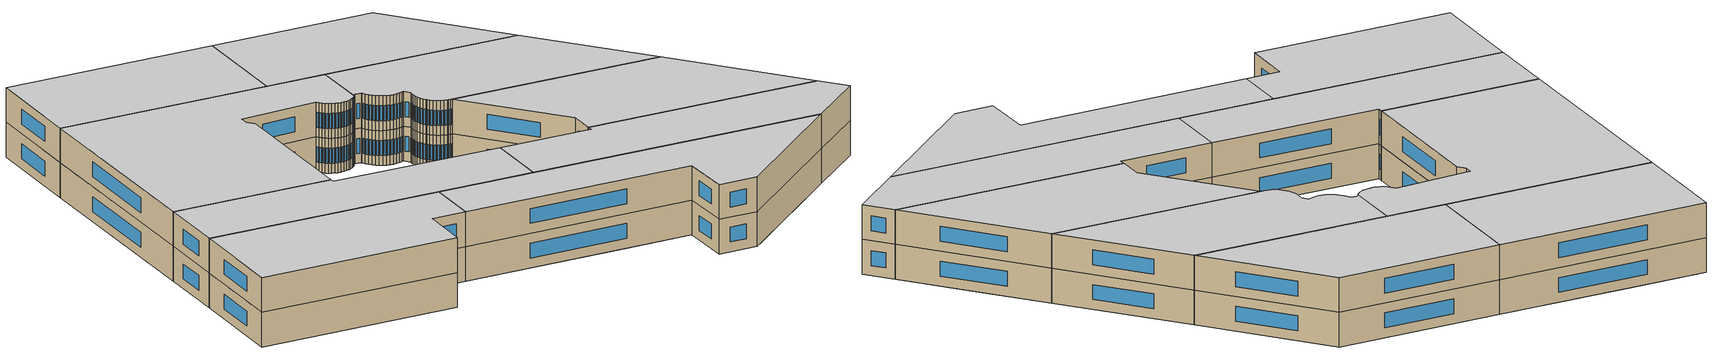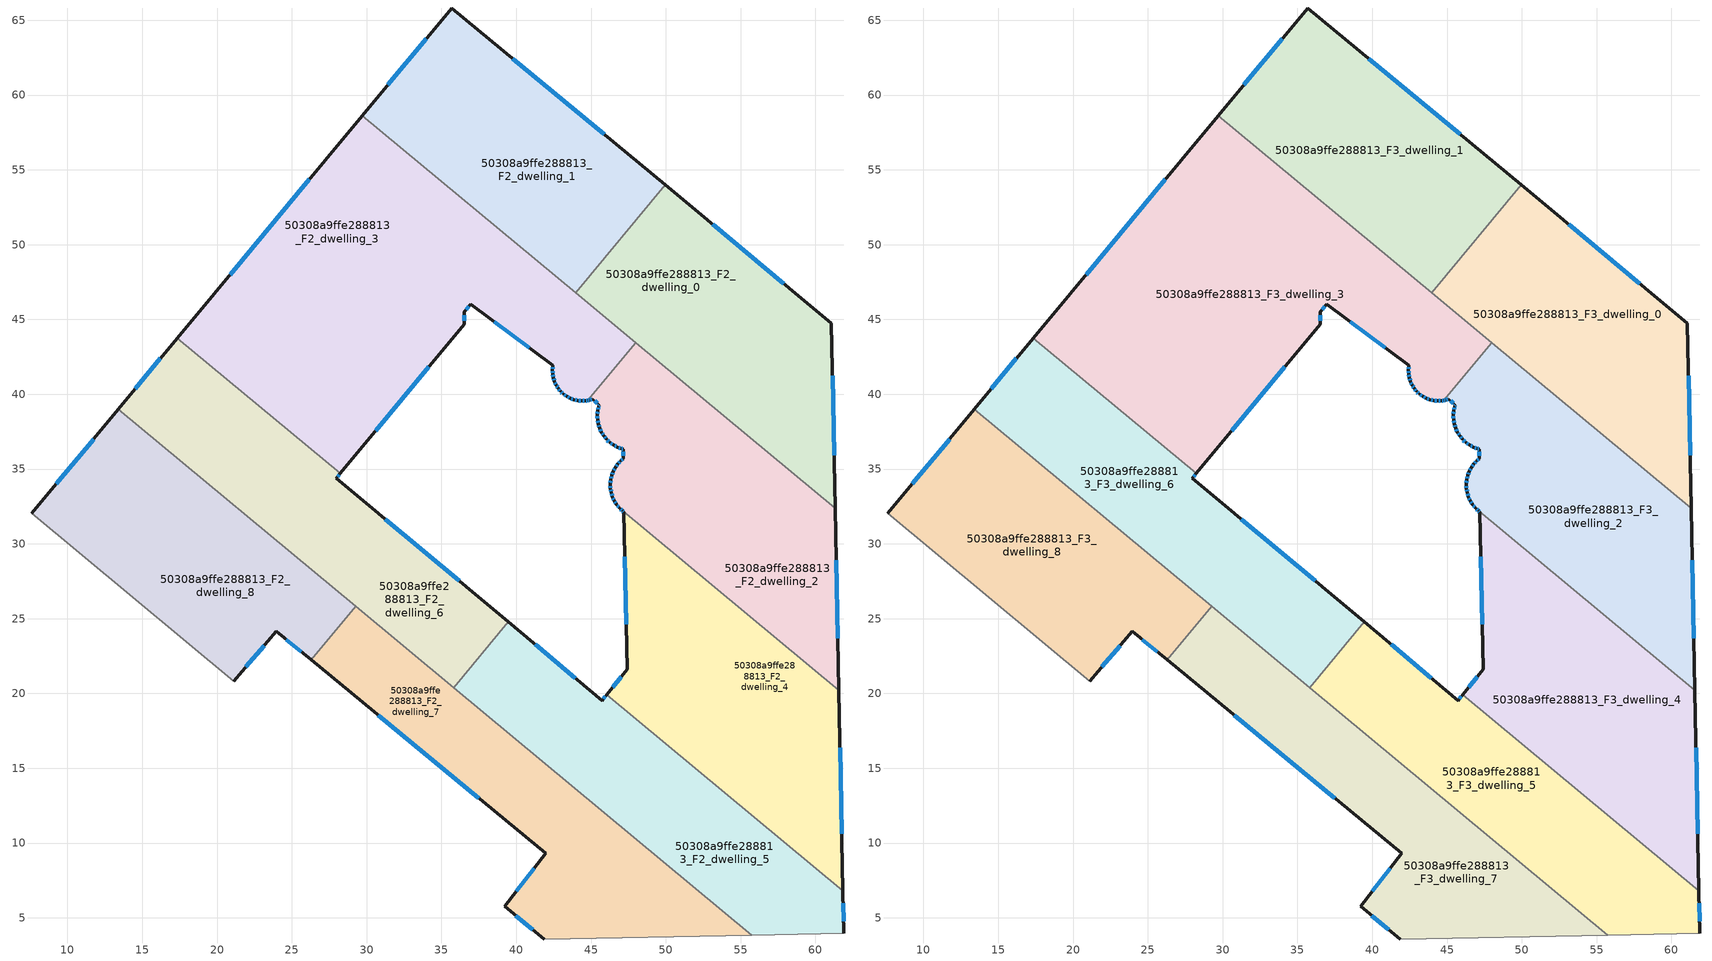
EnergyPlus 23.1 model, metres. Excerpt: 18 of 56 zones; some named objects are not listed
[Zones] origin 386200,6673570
50308a9ffe288813_F2_dwelling_0
 floor adiabatic (EU_floor_Construction): 56.72,48.37 50.73,41.16 43.96,46.78 49.94,53.99 z6
 floor to 50308a9ffe288813_F1_dwelling_1 (EU_floor_Construction): 61.07,44.76 61.16,40.17 57.39,35.63 50.73,41.16 56.72,48.37 z6
 floor to 50308a9ffe288813_F1_dwelling_0 (EU_floor_Construction): 61.16,40.17 61.32,32.37 57.39,35.63 z6
 wall outside (EU_wall_Construction): 61.32,32.37 61.07,44.76 49.94,53.99 z6:9
 wall to 50308a9ffe288813_F2_dwelling_1 (EU_wall_Construction): 49.94,53.99 43.96,46.78 z6:9
 wall to 50308a9ffe288813_F2_dwelling_2 (EU_wall_Construction): 47.99,43.44 61.32,32.37 z6:9
 wall to 50308a9ffe288813_F2_dwelling_3 (EU_wall_Construction): 43.96,46.78 47.99,43.44 z6:9
 window (EU_Window_Construction): 61.25,35.91 61.14,41.22 / 57.89,47.4 53.12,51.35 z6.86:8.14
50308a9ffe288813_F2_dwelling_1
 floor to 50308a9ffe288813_F1_dwelling_3 (EU_floor_Construction): 47.38,56.11 41.4,48.91 35.39,53.9 41.37,61.1 z6
 floor to 50308a9ffe288813_F1_dwelling_4 (EU_floor_Construction): 41.37,61.1 35.39,53.9 29.71,58.62 35.68,65.82 z6
 floor adiabatic (EU_floor_Construction): 49.94,53.99 43.96,46.78 41.4,48.91 47.38,56.11 z6
 wall outside (EU_wall_Construction): 49.94,53.99 35.68,65.82 29.71,58.62 z6:9
 wall to 50308a9ffe288813_F2_dwelling_3 (EU_wall_Construction): 29.71,58.62 43.96,46.78 z6:9
 window (EU_Window_Construction): 33.98,63.76 31.41,60.68 / 45.87,57.37 39.76,62.44 z6.86:8.14
50308a9ffe288813_F2_dwelling_2
 floor to 50308a9ffe288813_F1_dwelling_0 (EU_floor_Construction): 61.32,32.37 61.57,20.21 51.51,28.56 57.39,35.63 z6
 floor to 50308a9ffe288813_F1_dwelling_1 (EU_floor_Construction): 57.39,35.63 51.51,28.56 46.95,32.35 46.89,32.4 46.71,32.62 46.55,32.87 46.43,33.14 46.35,33.42 46.3,33.7 46.29,33.91 46.29,34 46.32,34.29 46.38,34.57 46.48,34.84 46.62,35.1 46.79,35.34 46.99,35.55 47.15,35.69 47.14,36.33 47.03,36.36 46.82,36.45 50.73,41.16 z6
 floor to 50308a9ffe288813_F1_dwelling_2 (EU_floor_Construction): 50.73,41.16 46.82,36.45 46.76,36.47 46.49,36.61 46.25,36.78 46.04,36.98 45.85,37.21 45.69,37.46 45.57,37.73 45.48,38.02 45.43,38.31 45.42,38.61 45.45,38.9 45.52,39.19 45.54,39.28 45.13,39.67 44.9,39.61 44.78,39.59 47.98,43.44 z6
 wall outside (EU_wall_Construction): 45.69,37.45 45.85,37.21 46.04,36.98 46.25,36.78 46.49,36.61 46.76,36.47 47.03,36.36 47.14,36.33 47.15,35.69 46.99,35.55 46.79,35.34 46.62,35.1 46.48,34.84 46.38,34.57 46.32,34.29 46.29,34 46.29,33.91 46.3,33.7 46.35,33.42 46.43,33.14 46.55,32.87 46.71,32.62 46.89,32.4 46.94,32.35 / 44.78,39.59 44.9,39.61 45.13,39.67 45.54,39.28 45.52,39.19 45.45,38.9 45.42,38.61 45.43,38.31 45.48,38.02 45.57,37.73 45.69,37.46 / 61.57,20.21 61.32,32.37 z6:9
 wall to 50308a9ffe288813_F2_dwelling_3 (EU_wall_Construction): 47.98,43.44 44.78,39.59 z6:9
 wall to 50308a9ffe288813_F2_dwelling_4 (EU_wall_Construction): 46.94,32.35 61.57,20.21 z6:9
 window (EU_Window_Construction): 46.76,32.56 46.84,32.46 / 46.6,32.8 46.66,32.7 / 46.47,33.06 46.52,32.95 / 46.37,33.34 46.41,33.22 / 46.31,33.62 46.33,33.5 / 46.29,33.85 46.29,33.76 / 46.31,34.2 46.3,34.08 / 46.36,34.49 46.33,34.37 / 46.45,34.77 46.41,34.65 / 46.58,35.03 46.52,34.92 / 46.74,35.27 46.67,35.17 / 46.93,35.49 46.85,35.4 / 47.1,35.65 47.03,35.59 / 47.14,36.15 47.15,35.87 / 47.07,36.35 47.11,36.34 / 46.84,36.44 46.96,36.39 / 46.57,36.57 46.68,36.51 / 46.32,36.73 46.43,36.66 / 46.1,36.92 46.19,36.84 / 45.9,37.14 45.98,37.05 / 45.74,37.38 45.8,37.28 / 45.6,37.65 45.65,37.54 / 45.5,37.93 45.54,37.81 / 45.45,38.23 45.47,38.1 / 45.42,38.52 45.43,38.39 / 45.44,38.82 45.43,38.69 / 45.5,39.11 45.47,38.98 / 45.53,39.25 45.52,39.21 / 45.25,39.56 45.42,39.39 / 44.96,39.62 45.06,39.65 / 44.82,39.59 44.86,39.6 / 61.5,23.68 61.39,28.89 z6.86:8.14
50308a9ffe288813_F2_dwelling_3
 floor to 50308a9ffe288813_F1_dwelling_4 (EU_floor_Construction): 35.39,53.9 26.37,43.04 20.68,47.76 29.71,58.62 z6
 floor to 50308a9ffe288813_F1_dwelling_3 (EU_floor_Construction): 41.4,48.91 38.22,45.07 36.96,46.01 36.52,45.5 36.52,44.68 31.57,38.72 26.37,43.04 35.39,53.9 z6
 floor to 50308a9ffe288813_F1_dwelling_8 (EU_floor_Construction): 31.57,38.72 28.24,34.7 23.87,38.33 27.2,42.35 z6
 floor to 50308a9ffe288813_F1_dwelling_9 (EU_floor_Construction): 27.2,42.35 23.87,38.33 17.34,43.75 20.68,47.76 z6
 floor to 50308a9ffe288813_F1_dwelling_2 (EU_floor_Construction): 47.98,43.44 44.78,39.59 44.64,39.56 44.37,39.55 44.11,39.58 43.85,39.64 43.61,39.73 43.37,39.85 43.16,40 43.14,40.03 42.97,40.18 42.8,40.39 42.66,40.61 42.55,40.85 42.47,41.1 42.43,41.36 42.42,41.62 42.45,41.89 42.45,41.93 38.22,45.07 41.4,48.91 z6
 wall outside (EU_wall_Construction): 28.24,34.7 36.52,44.68 36.52,45.5 36.96,46.01 42.45,41.93 42.45,41.89 42.42,41.62 42.43,41.36 42.47,41.1 42.55,40.85 42.66,40.61 42.8,40.39 42.97,40.18 43.14,40.03 43.16,40 43.37,39.85 43.61,39.73 43.85,39.64 44.11,39.58 44.37,39.55 44.64,39.56 44.78,39.59 / 29.71,58.62 17.34,43.75 z6:9
 wall to 50308a9ffe288813_F2_dwelling_6 (EU_wall_Construction): 17.34,43.75 28.24,34.7 z6:9
 window (EU_Window_Construction): 43.68,39.7 43.78,39.66 / 43.44,39.82 43.54,39.76 / 43.22,39.96 43.31,39.9 / 43.02,40.14 43.09,40.07 / 42.85,40.33 42.92,40.24 / 42.7,40.55 42.76,40.45 / 42.58,40.78 42.63,40.68 / 42.5,41.03 42.53,40.92 / 42.44,41.29 42.46,41.18 / 42.42,41.55 42.43,41.44 / 42.44,41.81 42.43,41.7 / 38.53,44.85 40.88,43.1 / 36.64,45.65 36.83,45.87 / 36.52,44.92 36.52,45.27 / 30.61,37.55 34.15,41.83 / 26.17,54.37 20.88,48 / 44.68,39.57 44.74,39.58 / 44.45,39.55 44.56,39.56 / 44.18,39.57 44.3,39.56 / 43.93,39.62 44.04,39.59 z6.86:8.14
50308a9ffe288813_F2_dwelling_4
 floor to 50308a9ffe288813_F1_dwelling_1 (EU_floor_Construction): 51.51,28.56 48.37,24.77 47.33,25.64 47.18,32.14 47.11,32.2 46.95,32.35 z6
 floor to 50308a9ffe288813_F1_dwelling_0 (EU_floor_Construction): 61.57,20.21 61.7,13.7 48.37,24.77 51.51,28.56 z6
 floor to 50308a9ffe288813_F1_dwelling_5 (EU_floor_Construction): 61.7,13.7 61.84,6.8 52.14,14.86 55.47,18.87 z6
 floor to 50308a9ffe288813_F1_dwelling_6 (EU_floor_Construction): 55.47,18.87 52.14,14.86 46.05,19.91 47.41,21.62 47.33,25.64 z6
 wall outside (EU_wall_Construction): 46.94,32.35 47.11,32.2 47.18,32.14 47.41,21.62 46.05,19.91 / 61.84,6.8 61.57,20.21 z6:9
 wall to 50308a9ffe288813_F2_dwelling_5 (EU_wall_Construction): 46.05,19.91 61.84,6.8 z6:9
 window (EU_Window_Construction): 46.99,32.31 47.06,32.24 / 61.76,10.63 61.64,16.38 / 47.02,21.13 46.44,20.4 / 47.25,29.13 47.35,24.62 / 47.13,32.18 47.16,32.16 z6.86:8.14
50308a9ffe288813_F2_dwelling_5
 floor to 50308a9ffe288813_F1_dwelling_5 (EU_floor_Construction): 61.84,6.8 61.9,3.96 55.73,3.84 48.19,10.1 52.14,14.86 z6
 floor to 50308a9ffe288813_F1_dwelling_6 (EU_floor_Construction): 52.14,14.86 48.19,10.1 40.29,16.67 43.92,21.04 45.74,19.52 46.05,19.91 z6
 floor to 50308a9ffe288813_F1_dwelling_7 (EU_floor_Construction): 43.92,21.04 40.29,16.67 35.81,20.38 39.46,24.77 z6
 wall outside (EU_wall_Construction): 46.05,19.91 45.74,19.52 39.46,24.77 / 61.9,3.96 61.84,6.8 z6:9
 wall adiabatic (EU_wall_Construction): 55.73,3.84 61.9,3.96 z6:9
 wall to 50308a9ffe288813_F2_dwelling_6 (EU_wall_Construction): 39.46,24.77 35.81,20.38 z6:9
 wall to 50308a9ffe288813_F2_dwelling_7 (EU_wall_Construction): 35.81,20.38 55.73,3.84 z6:9
 window (EU_Window_Construction): 43.94,21.02 41.25,23.27 / 45.96,19.8 45.83,19.63 / 61.88,4.77 61.85,5.99 z6.86:8.14
50308a9ffe288813_F2_dwelling_6
 floor to 50308a9ffe288813_F1_dwelling_7 (EU_floor_Construction): 39.46,24.77 35.81,20.38 26.95,27.74 30.63,32.16 z6
 floor to 50308a9ffe288813_F1_dwelling_8 (EU_floor_Construction): 28.24,34.7 27.98,34.38 30.63,32.16 26.95,27.74 19.92,33.58 23.87,38.33 z6
 floor to 50308a9ffe288813_F1_dwelling_9 (EU_floor_Construction): 23.87,38.33 19.92,33.58 13.4,39 17.34,43.75 z6
 wall outside (EU_wall_Construction): 39.46,24.77 27.98,34.38 28.24,34.7 / 17.34,43.75 13.4,39 z6:9
 wall to 50308a9ffe288813_F2_dwelling_8 (EU_wall_Construction): 13.4,39 29.26,25.83 z6:9
 wall to 50308a9ffe288813_F2_dwelling_7 (EU_wall_Construction): 29.26,25.82 35.81,20.38 z6:9
 window (EU_Window_Construction): 28.05,34.47 28.17,34.61 / 36.18,27.52 31.26,31.64 / 16.22,42.39 14.52,40.35 z6.86:8.14
50308a9ffe288813_F2_dwelling_7
 floor to 50308a9ffe288813_F1_dwelling_6 (EU_floor_Construction): 48.19,10.1 42.79,3.6 41.86,3.58 39.22,5.78 41.98,9.31 37.35,13.13 40.29,16.67 z6
 floor to 50308a9ffe288813_F1_dwelling_5 (EU_floor_Construction): 55.73,3.84 42.79,3.6 48.19,10.1 z6
 floor adiabatic (EU_floor_Construction): 40.29,16.67 37.35,13.13 26.28,22.24 29.26,25.83 z6
 wall outside (EU_wall_Construction): 26.28,22.24 41.98,9.31 39.22,5.78 41.86,3.58 z6:9
 wall to 50308a9ffe288813_F2_dwelling_8 (EU_wall_Construction): 29.26,25.83 26.28,22.24 z6:9
 wall adiabatic (EU_wall_Construction): 41.86,3.58 55.73,3.84 z6:9
 window (EU_Window_Construction): 39.97,5.15 41.11,4.21 / 41.19,8.31 40.01,6.79 / 30.77,18.55 37.5,13.01 z6.86:8.14
50308a9ffe288813_F2_dwelling_8
 floor to 50308a9ffe288813_F1_dwelling_8 (EU_floor_Construction): 26.95,27.74 23.97,24.15 21.11,20.82 14.13,26.61 19.92,33.58 z6
 floor to 50308a9ffe288813_F1_dwelling_9 (EU_floor_Construction): 19.92,33.58 14.13,26.61 7.61,32.03 13.4,39 z6
 floor to 50308a9ffe288813_F1_dwelling_7 (EU_floor_Construction): 29.26,25.83 26.28,22.24 23.97,24.15 26.95,27.74 z6
 wall outside (EU_wall_Construction): 13.4,39 7.61,32.03 / 21.11,20.82 23.97,24.15 26.28,22.24 z6:9
 wall adiabatic (EU_wall_Construction): 7.61,32.03 21.11,20.82 z6:9
 window (EU_Window_Construction): 11.74,37.01 9.26,34.02 / 24.63,23.6 25.62,22.79 / 21.93,21.77 23.15,23.19 z6.86:8.14
50308a9ffe288813_F3_dwelling_0
 floor to 50308a9ffe288813_F2_dwelling_0 (EU_floor_Construction): 61.07,44.76 61.32,32.37 43.96,46.78 49.94,53.99 z9
 wall outside (EU_wall_Construction): 61.32,32.37 61.07,44.76 49.94,53.99 z9:12
 wall to 50308a9ffe288813_F3_dwelling_1 (EU_wall_Construction): 49.94,53.99 43.96,46.78 z9:12
 wall to 50308a9ffe288813_F3_dwelling_2 (EU_wall_Construction): 47.99,43.44 61.32,32.37 z9:12
 wall to 50308a9ffe288813_F3_dwelling_3 (EU_wall_Construction): 43.96,46.78 47.99,43.44 z9:12
 window (EU_Window_Construction): 61.25,35.91 61.14,41.22 / 57.89,47.4 53.12,51.35 z9.86:11.14
 ceiling to 50308a9ffe288813_F4_dwelling_0 (EU_floor_Construction): 61.32,32.37 61.07,44.76 49.94,53.99 43.96,46.78 z12
50308a9ffe288813_F3_dwelling_1
 floor to 50308a9ffe288813_F2_dwelling_1 (EU_floor_Construction): 49.94,53.99 43.96,46.78 29.71,58.62 35.68,65.82 z9
 wall outside (EU_wall_Construction): 49.94,53.99 35.68,65.82 29.71,58.62 z9:12
 wall to 50308a9ffe288813_F3_dwelling_3 (EU_wall_Construction): 29.71,58.62 43.96,46.78 z9:12
 window (EU_Window_Construction): 33.98,63.76 31.41,60.68 / 45.87,57.37 39.76,62.44 z9.86:11.14
 ceiling to 50308a9ffe288813_F4_dwelling_1 (EU_floor_Construction): 43.96,46.78 49.94,53.99 35.68,65.82 29.71,58.62 z12
50308a9ffe288813_F3_dwelling_2
 floor to 50308a9ffe288813_F2_dwelling_2 (EU_floor_Construction): 61.32,32.37 61.57,20.21 46.94,32.35 46.89,32.4 46.71,32.62 46.55,32.87 46.43,33.14 46.35,33.42 46.3,33.7 46.29,33.91 46.29,34 46.32,34.29 46.38,34.57 46.48,34.84 46.62,35.1 46.79,35.34 46.99,35.55 47.15,35.69 47.14,36.33 47.03,36.36 46.76,36.47 46.49,36.61 46.25,36.78 46.04,36.98 45.85,37.21 45.69,37.45 45.57,37.73 45.48,38.02 45.43,38.31 45.42,38.61 45.45,38.9 45.52,39.19 45.54,39.28 45.13,39.67 44.9,39.61 44.78,39.59 47.98,43.44 z9
 wall outside (EU_wall_Construction): 45.69,37.45 45.85,37.21 46.04,36.98 46.25,36.78 46.49,36.61 46.76,36.47 47.03,36.36 47.14,36.33 47.15,35.69 46.99,35.55 46.79,35.34 46.62,35.1 46.48,34.84 46.38,34.57 46.32,34.29 46.29,34 46.29,33.91 46.3,33.7 46.35,33.42 46.43,33.14 46.55,32.87 46.71,32.62 46.89,32.4 46.94,32.35 / 44.78,39.59 44.9,39.61 45.13,39.67 45.54,39.28 45.52,39.19 45.45,38.9 45.42,38.61 45.43,38.31 45.48,38.02 45.57,37.73 45.69,37.46 / 61.57,20.21 61.32,32.37 z9:12
 wall to 50308a9ffe288813_F3_dwelling_3 (EU_wall_Construction): 47.98,43.44 44.78,39.59 z9:12
 wall to 50308a9ffe288813_F3_dwelling_4 (EU_wall_Construction): 46.94,32.35 61.57,20.21 z9:12
 window (EU_Window_Construction): 46.76,32.56 46.84,32.46 / 46.6,32.8 46.66,32.7 / 46.47,33.06 46.52,32.95 / 46.37,33.34 46.41,33.22 / 46.31,33.62 46.33,33.5 / 46.29,33.85 46.29,33.76 / 46.31,34.2 46.3,34.08 / 46.36,34.49 46.33,34.37 / 46.45,34.77 46.41,34.65 / 46.58,35.03 46.52,34.92 / 46.74,35.27 46.67,35.17 / 46.93,35.49 46.85,35.4 / 47.1,35.65 47.03,35.59 / 47.14,36.15 47.15,35.87 / 47.07,36.35 47.11,36.34 / 46.84,36.44 46.96,36.39 / 46.57,36.57 46.68,36.51 / 46.32,36.73 46.43,36.66 / 46.1,36.92 46.19,36.84 / 45.9,37.14 45.98,37.05 / 45.74,37.38 45.8,37.28 / 45.6,37.65 45.65,37.54 / 45.5,37.93 45.54,37.81 / 45.45,38.23 45.47,38.1 / 45.42,38.52 45.43,38.39 / 45.44,38.82 45.43,38.69 / 45.5,39.11 45.47,38.98 / 45.53,39.25 45.52,39.21 / 45.25,39.56 45.42,39.39 / 44.96,39.62 45.06,39.65 / 44.82,39.59 44.86,39.6 / 61.5,23.68 61.39,28.89 z9.86:11.14
 ceiling to 50308a9ffe288813_F4_dwelling_2 (EU_floor_Construction): 61.57,20.21 61.32,32.37 47.98,43.44 44.78,39.59 44.9,39.61 45.13,39.67 45.54,39.28 45.52,39.19 45.45,38.9 45.42,38.61 45.43,38.31 45.48,38.02 45.57,37.73 45.69,37.45 45.85,37.21 46.04,36.98 46.25,36.78 46.49,36.61 46.76,36.47 47.03,36.36 47.14,36.33 47.15,35.69 46.99,35.55 46.79,35.34 46.62,35.1 46.48,34.84 46.38,34.57 46.32,34.29 46.29,34 46.29,33.91 46.3,33.7 46.35,33.42 46.43,33.14 46.55,32.87 46.71,32.62 46.89,32.4 46.94,32.35 z12
50308a9ffe288813_F3_dwelling_3
 floor to 50308a9ffe288813_F2_dwelling_3 (EU_floor_Construction): 47.98,43.44 44.78,39.59 44.64,39.56 44.37,39.55 44.11,39.58 43.85,39.64 43.61,39.73 43.37,39.85 43.16,40 43.14,40.03 42.97,40.18 42.8,40.39 42.66,40.61 42.55,40.85 42.47,41.1 42.43,41.36 42.42,41.62 42.45,41.89 42.45,41.93 36.96,46.01 36.52,45.5 36.52,44.68 28.24,34.7 17.34,43.75 29.71,58.62 z9
 wall outside (EU_wall_Construction): 28.24,34.7 36.52,44.68 36.52,45.5 36.96,46.01 42.45,41.93 42.45,41.89 42.42,41.62 42.43,41.36 42.47,41.1 42.55,40.85 42.66,40.61 42.8,40.39 42.97,40.18 43.14,40.03 43.16,40 43.37,39.85 43.61,39.73 43.85,39.64 44.11,39.58 44.37,39.55 44.64,39.56 44.78,39.59 / 29.71,58.62 17.34,43.75 z9:12
 wall to 50308a9ffe288813_F3_dwelling_6 (EU_wall_Construction): 17.34,43.75 28.24,34.7 z9:12
 window (EU_Window_Construction): 43.68,39.7 43.78,39.66 / 43.44,39.82 43.54,39.76 / 43.22,39.96 43.31,39.9 / 43.02,40.14 43.09,40.07 / 42.85,40.33 42.92,40.24 / 42.7,40.55 42.76,40.45 / 42.58,40.78 42.63,40.68 / 42.5,41.03 42.53,40.92 / 42.44,41.29 42.46,41.18 / 42.42,41.55 42.43,41.44 / 42.44,41.81 42.43,41.7 / 38.53,44.85 40.88,43.1 / 36.64,45.65 36.83,45.87 / 36.52,44.92 36.52,45.27 / 30.61,37.55 34.15,41.83 / 26.17,54.37 20.88,48 / 44.68,39.57 44.74,39.58 / 44.45,39.55 44.56,39.56 / 44.18,39.57 44.3,39.56 / 43.93,39.62 44.04,39.59 z9.86:11.14
 ceiling to 50308a9ffe288813_F4_dwelling_3 (EU_floor_Construction): 44.78,39.59 47.98,43.44 29.71,58.62 17.34,43.75 28.24,34.7 36.52,44.68 36.52,45.5 36.96,46.01 42.45,41.93 42.45,41.89 42.42,41.62 42.43,41.36 42.47,41.1 42.55,40.85 42.66,40.61 42.8,40.39 42.97,40.18 43.14,40.03 43.16,40 43.37,39.85 43.61,39.73 43.85,39.64 44.11,39.58 44.37,39.55 44.64,39.56 z12
50308a9ffe288813_F3_dwelling_4
 floor to 50308a9ffe288813_F2_dwelling_4 (EU_floor_Construction): 61.57,20.21 61.84,6.8 46.05,19.91 47.41,21.62 47.18,32.14 47.11,32.2 46.94,32.35 z9
 wall outside (EU_wall_Construction): 46.94,32.35 47.11,32.2 47.18,32.14 47.41,21.62 46.05,19.91 / 61.84,6.8 61.57,20.21 z9:12
 wall to 50308a9ffe288813_F3_dwelling_5 (EU_wall_Construction): 46.05,19.91 61.84,6.8 z9:12
 window (EU_Window_Construction): 46.99,32.31 47.06,32.24 / 61.76,10.63 61.64,16.38 / 47.02,21.13 46.44,20.4 / 47.25,29.13 47.35,24.62 / 47.13,32.18 47.16,32.16 z9.86:11.14
 ceiling to 50308a9ffe288813_F4_dwelling_4 (EU_floor_Construction): 61.84,6.8 61.57,20.21 46.94,32.35 47.11,32.2 47.18,32.14 47.41,21.62 46.05,19.91 z12
50308a9ffe288813_F3_dwelling_5
 floor to 50308a9ffe288813_F2_dwelling_5 (EU_floor_Construction): 46.05,19.91 61.84,6.8 61.9,3.96 55.73,3.84 35.81,20.38 39.46,24.77 45.74,19.52 z9
 wall outside (EU_wall_Construction): 46.05,19.91 45.74,19.52 39.46,24.77 / 61.9,3.96 61.84,6.8 z9:12
 wall adiabatic (EU_wall_Construction): 55.73,3.84 61.9,3.96 z9:12
 wall to 50308a9ffe288813_F3_dwelling_6 (EU_wall_Construction): 39.46,24.77 35.81,20.38 z9:12
 wall to 50308a9ffe288813_F3_dwelling_7 (EU_wall_Construction): 35.81,20.38 55.73,3.84 z9:12
 window (EU_Window_Construction): 43.94,21.02 41.25,23.27 / 45.96,19.8 45.83,19.63 / 61.88,4.77 61.85,5.99 z9.86:11.14
 ceiling to 50308a9ffe288813_F4_dwelling_5 (EU_floor_Construction): 61.9,3.96 61.84,6.8 46.05,19.91 45.74,19.52 39.46,24.77 35.81,20.38 55.73,3.84 z12
50308a9ffe288813_F3_dwelling_6
 floor to 50308a9ffe288813_F2_dwelling_6 (EU_floor_Construction): 28.24,34.7 27.98,34.38 39.46,24.77 35.81,20.38 13.4,39 17.34,43.75 z9
 wall outside (EU_wall_Construction): 39.46,24.77 27.98,34.38 28.24,34.7 / 17.34,43.75 13.4,39 z9:12
 wall to 50308a9ffe288813_F3_dwelling_8 (EU_wall_Construction): 13.4,39 29.26,25.83 z9:12
 wall to 50308a9ffe288813_F3_dwelling_7 (EU_wall_Construction): 29.26,25.82 35.81,20.38 z9:12
 window (EU_Window_Construction): 28.05,34.47 28.17,34.61 / 36.18,27.52 31.26,31.64 / 16.22,42.39 14.52,40.35 z9.86:11.14
 ceiling to 50308a9ffe288813_F4_dwelling_6 (EU_floor_Construction): 35.81,20.38 39.46,24.77 27.98,34.38 28.24,34.7 17.34,43.75 13.4,39 z12
50308a9ffe288813_F3_dwelling_7
 floor to 50308a9ffe288813_F2_dwelling_7 (EU_floor_Construction): 41.98,9.31 26.28,22.24 29.26,25.83 55.73,3.84 41.86,3.58 39.22,5.78 z9
 wall outside (EU_wall_Construction): 26.28,22.24 41.98,9.31 39.22,5.78 41.86,3.58 z9:12
 wall to 50308a9ffe288813_F3_dwelling_8 (EU_wall_Construction): 29.26,25.83 26.28,22.24 z9:12
 wall adiabatic (EU_wall_Construction): 41.86,3.58 55.73,3.84 z9:12
 window (EU_Window_Construction): 39.97,5.15 41.11,4.21 / 41.19,8.31 40.01,6.79 / 30.77,18.55 37.5,13.01 z9.86:11.14
 ceiling to 50308a9ffe288813_F4_dwelling_7 (EU_floor_Construction): 55.73,3.84 29.26,25.83 26.28,22.24 41.98,9.31 39.22,5.78 41.86,3.58 z12
50308a9ffe288813_F3_dwelling_8
 floor to 50308a9ffe288813_F2_dwelling_8 (EU_floor_Construction): 29.26,25.83 26.28,22.24 23.97,24.15 21.11,20.82 7.61,32.03 13.4,39 z9
 wall outside (EU_wall_Construction): 13.4,39 7.61,32.03 / 21.11,20.82 23.97,24.15 26.28,22.24 z9:12
 wall adiabatic (EU_wall_Construction): 7.61,32.03 21.11,20.82 z9:12
 window (EU_Window_Construction): 11.74,37.01 9.26,34.02 / 24.63,23.6 25.62,22.79 / 21.93,21.77 23.15,23.19 z9.86:11.14
 ceiling to 50308a9ffe288813_F4_dwelling_8 (EU_floor_Construction): 26.28,22.24 29.26,25.83 13.4,39 7.61,32.03 21.11,20.82 23.97,24.15 z12
[Building]
EU S2 Campaign: North Axis=0; Terrain=City; Solar Distribution=FullExterior
[Site:Location]
Helsinki-Vantaa.AP: Latitude=60.317; Longitude=24.963; Time Zone=2; Elevation=54.6
[SizingPeriod:WeatherFileDays]
AnnualSizingPeriod: Begin Month=1; Begin Day of Month=1; End Month=12; End Day of Month=31; Day of Week for Start Day=Monday; Use Weather File Daylight Saving Period=No; Use Weather File Rain and Snow Indicators=No
[MATERIAL]
EU_InternalMass_Material: Roughness=MediumRough; Thickness=0.1; Conductivity=1; Density=1800; Specific Heat=900; Thermal Absorptance=0.9; Solar Absorptance=0.7; Visible Absorptance=0.7
[MATERIAL:NOMASS] Roughness=MediumRough; Thermal Absorptance=0.9; Solar Absorptance=0.7; Visible Absorptance=0.7
Name | Thermal Resistance
EU_wall_NoMass | 1.10183
EU_floor_NoMass | 1.70606
[WINDOWMATERIAL:SIMPLEGLAZINGSYSTEM]
EU_Window_SimpleGlazing: UFactor=3.11035; Solar Heat Gain Coefficient=0.8; Visible Transmittance=0.8
[CONSTRUCTION]
EU_wall_Construction: EU_wall_NoMass
EU_floor_Construction: EU_floor_NoMass
EU_Window_Construction: EU_Window_SimpleGlazing
EU_InternalMass_Construction: EU_InternalMass_Material
[ZONE] Type=1; Multiplier=1; Ceiling Height=autocalculate; Floor Area=autocalculate; Part of Total Floor Area=Yes
Name | Volume
50308a9ffe288813_F2_dwelling_0; 50308a9ffe288813_F3_dwelling_0; 50308a9ffe288813_F2_dwelling_1; 50308a9ffe288813_F3_dwelling_1 | 520.293
50308a9ffe288813_F2_dwelling_2; 50308a9ffe288813_F3_dwelling_2 | 540.706
50308a9ffe288813_F2_dwelling_3; 50308a9ffe288813_F3_dwelling_3 | 965.885
50308a9ffe288813_F2_dwelling_4; 50308a9ffe288813_F3_dwelling_4 | 574.484
50308a9ffe288813_F2_dwelling_5; 50308a9ffe288813_F3_dwelling_5 | 520.228
50308a9ffe288813_F2_dwelling_6; 50308a9ffe288813_F3_dwelling_6 | 520.25
50308a9ffe288813_F2_dwelling_7; 50308a9ffe288813_F3_dwelling_7 | 520.282
50308a9ffe288813_F2_dwelling_8; 50308a9ffe288813_F3_dwelling_8 | 520.265
[INTERNALMASS] Construction=EU_InternalMass_Construction
Name | Zone or ZoneList | Surface Area
50308a9ffe288813_F2_dwelling_0_EU_InternalMass | 50308a9ffe288813_F2_dwelling_0 | 173.431
50308a9ffe288813_F2_dwelling_1_EU_InternalMass | 50308a9ffe288813_F2_dwelling_1 | 173.431
50308a9ffe288813_F2_dwelling_2_EU_InternalMass | 50308a9ffe288813_F2_dwelling_2 | 180.237
50308a9ffe288813_F2_dwelling_3_EU_InternalMass | 50308a9ffe288813_F2_dwelling_3 | 321.961
50308a9ffe288813_F2_dwelling_4_EU_InternalMass | 50308a9ffe288813_F2_dwelling_4 | 191.498
50308a9ffe288813_F2_dwelling_5_EU_InternalMass | 50308a9ffe288813_F2_dwelling_5 | 173.409
50308a9ffe288813_F2_dwelling_6_EU_InternalMass | 50308a9ffe288813_F2_dwelling_6 | 173.417
50308a9ffe288813_F2_dwelling_7_EU_InternalMass | 50308a9ffe288813_F2_dwelling_7 | 173.427
50308a9ffe288813_F2_dwelling_8_EU_InternalMass | 50308a9ffe288813_F2_dwelling_8 | 173.422
50308a9ffe288813_F3_dwelling_0_EU_InternalMass | 50308a9ffe288813_F3_dwelling_0 | 173.431
50308a9ffe288813_F3_dwelling_1_EU_InternalMass | 50308a9ffe288813_F3_dwelling_1 | 173.431
50308a9ffe288813_F3_dwelling_2_EU_InternalMass | 50308a9ffe288813_F3_dwelling_2 | 180.237
50308a9ffe288813_F3_dwelling_3_EU_InternalMass | 50308a9ffe288813_F3_dwelling_3 | 321.961
50308a9ffe288813_F3_dwelling_4_EU_InternalMass | 50308a9ffe288813_F3_dwelling_4 | 191.498
50308a9ffe288813_F3_dwelling_5_EU_InternalMass | 50308a9ffe288813_F3_dwelling_5 | 173.409
50308a9ffe288813_F3_dwelling_6_EU_InternalMass | 50308a9ffe288813_F3_dwelling_6 | 173.417
50308a9ffe288813_F3_dwelling_7_EU_InternalMass | 50308a9ffe288813_F3_dwelling_7 | 173.427
50308a9ffe288813_F3_dwelling_8_EU_InternalMass | 50308a9ffe288813_F3_dwelling_8 | 173.422
[OTHEREQUIPMENT] Fuel Type=Electricity; Design Level Calculation Method=Watts/Area; Power per Zone Floor Area=1; Fraction Latent=0; Fraction Radiant=0; Fraction Lost=0; Carbon Dioxide Generation Rate=0; EndUse Subcategory=EU_Step8_InternalGains
Name | Zone or ZoneList or Space or SpaceList | Schedule
EU_Step8_InternalGain_50308a9ffe288813_F2_dwelling_0_f000 | 50308a9ffe288813_F2_dwelling_0 | EU_Step8_GainSchedule_50308a9ffe288813_F2_dwelling_0_f000
EU_Step8_InternalGain_50308a9ffe288813_F2_dwelling_1_f000 | 50308a9ffe288813_F2_dwelling_1 | EU_Step8_GainSchedule_50308a9ffe288813_F2_dwelling_1_f000
EU_Step8_InternalGain_50308a9ffe288813_F2_dwelling_2_f000 | 50308a9ffe288813_F2_dwelling_2 | EU_Step8_GainSchedule_50308a9ffe288813_F2_dwelling_2_f000
EU_Step8_InternalGain_50308a9ffe288813_F2_dwelling_3_f000 | 50308a9ffe288813_F2_dwelling_3 | EU_Step8_GainSchedule_50308a9ffe288813_F2_dwelling_3_f000
EU_Step8_InternalGain_50308a9ffe288813_F2_dwelling_4_f000 | 50308a9ffe288813_F2_dwelling_4 | EU_Step8_GainSchedule_50308a9ffe288813_F2_dwelling_4_f000
EU_Step8_InternalGain_50308a9ffe288813_F2_dwelling_5_f000 | 50308a9ffe288813_F2_dwelling_5 | EU_Step8_GainSchedule_50308a9ffe288813_F2_dwelling_5_f000
EU_Step8_InternalGain_50308a9ffe288813_F2_dwelling_6_f000 | 50308a9ffe288813_F2_dwelling_6 | EU_Step8_GainSchedule_50308a9ffe288813_F2_dwelling_6_f000
EU_Step8_InternalGain_50308a9ffe288813_F2_dwelling_7_f000 | 50308a9ffe288813_F2_dwelling_7 | EU_Step8_GainSchedule_50308a9ffe288813_F2_dwelling_7_f000
EU_Step8_InternalGain_50308a9ffe288813_F2_dwelling_8_f000 | 50308a9ffe288813_F2_dwelling_8 | EU_Step8_GainSchedule_50308a9ffe288813_F2_dwelling_8_f000
EU_Step8_InternalGain_50308a9ffe288813_F3_dwelling_0_f000 | 50308a9ffe288813_F3_dwelling_0 | EU_Step8_GainSchedule_50308a9ffe288813_F3_dwelling_0_f000
EU_Step8_InternalGain_50308a9ffe288813_F3_dwelling_1_f000 | 50308a9ffe288813_F3_dwelling_1 | EU_Step8_GainSchedule_50308a9ffe288813_F3_dwelling_1_f000
EU_Step8_InternalGain_50308a9ffe288813_F3_dwelling_2_f000 | 50308a9ffe288813_F3_dwelling_2 | EU_Step8_GainSchedule_50308a9ffe288813_F3_dwelling_2_f000
EU_Step8_InternalGain_50308a9ffe288813_F3_dwelling_3_f000 | 50308a9ffe288813_F3_dwelling_3 | EU_Step8_GainSchedule_50308a9ffe288813_F3_dwelling_3_f000
EU_Step8_InternalGain_50308a9ffe288813_F3_dwelling_4_f000 | 50308a9ffe288813_F3_dwelling_4 | EU_Step8_GainSchedule_50308a9ffe288813_F3_dwelling_4_f000
EU_Step8_InternalGain_50308a9ffe288813_F3_dwelling_5_f000 | 50308a9ffe288813_F3_dwelling_5 | EU_Step8_GainSchedule_50308a9ffe288813_F3_dwelling_5_f000
EU_Step8_InternalGain_50308a9ffe288813_F3_dwelling_6_f000 | 50308a9ffe288813_F3_dwelling_6 | EU_Step8_GainSchedule_50308a9ffe288813_F3_dwelling_6_f000
EU_Step8_InternalGain_50308a9ffe288813_F3_dwelling_7_f000 | 50308a9ffe288813_F3_dwelling_7 | EU_Step8_GainSchedule_50308a9ffe288813_F3_dwelling_7_f000
EU_Step8_InternalGain_50308a9ffe288813_F3_dwelling_8_f000 | 50308a9ffe288813_F3_dwelling_8 | EU_Step8_GainSchedule_50308a9ffe288813_F3_dwelling_8_f000
[ZONEVENTILATION:DESIGNFLOWRATE] Schedule=EU_AlwaysOn; Design Flow Rate Calculation Method=AirChanges/Hour; Air Changes per Hour=0.756316; Ventilation Type=Natural; Fan Pressure Rise=0; Fan Total Efficiency=1; Constant Term Coefficient=1; Temperature Term Coefficient=0; Velocity Term Coefficient=0; Velocity Squared Term Coefficient=0; Minimum Indoor Temperature=-100; Maximum Indoor Temperature=100; Delta Temperature=-100; Minimum Outdoor Temperature=-100; Maximum Outdoor Temperature=100; Maximum Wind Speed=40
Name | Zone or ZoneList or Space or SpaceList
EU_ConstantAir_50308a9ffe288813_F2_dwelling_0 | 50308a9ffe288813_F2_dwelling_0
EU_ConstantAir_50308a9ffe288813_F2_dwelling_1 | 50308a9ffe288813_F2_dwelling_1
EU_ConstantAir_50308a9ffe288813_F2_dwelling_2 | 50308a9ffe288813_F2_dwelling_2
EU_ConstantAir_50308a9ffe288813_F2_dwelling_3 | 50308a9ffe288813_F2_dwelling_3
EU_ConstantAir_50308a9ffe288813_F2_dwelling_4 | 50308a9ffe288813_F2_dwelling_4
EU_ConstantAir_50308a9ffe288813_F2_dwelling_5 | 50308a9ffe288813_F2_dwelling_5
EU_ConstantAir_50308a9ffe288813_F2_dwelling_6 | 50308a9ffe288813_F2_dwelling_6
EU_ConstantAir_50308a9ffe288813_F2_dwelling_7 | 50308a9ffe288813_F2_dwelling_7
EU_ConstantAir_50308a9ffe288813_F2_dwelling_8 | 50308a9ffe288813_F2_dwelling_8
EU_ConstantAir_50308a9ffe288813_F3_dwelling_0 | 50308a9ffe288813_F3_dwelling_0
EU_ConstantAir_50308a9ffe288813_F3_dwelling_1 | 50308a9ffe288813_F3_dwelling_1
EU_ConstantAir_50308a9ffe288813_F3_dwelling_2 | 50308a9ffe288813_F3_dwelling_2
EU_ConstantAir_50308a9ffe288813_F3_dwelling_3 | 50308a9ffe288813_F3_dwelling_3
EU_ConstantAir_50308a9ffe288813_F3_dwelling_4 | 50308a9ffe288813_F3_dwelling_4
EU_ConstantAir_50308a9ffe288813_F3_dwelling_5 | 50308a9ffe288813_F3_dwelling_5
EU_ConstantAir_50308a9ffe288813_F3_dwelling_6 | 50308a9ffe288813_F3_dwelling_6
EU_ConstantAir_50308a9ffe288813_F3_dwelling_7 | 50308a9ffe288813_F3_dwelling_7
EU_ConstantAir_50308a9ffe288813_F3_dwelling_8 | 50308a9ffe288813_F3_dwelling_8
[HVACTEMPLATE:ZONE:IDEALLOADSAIRSYSTEM] System Availability Schedule=EU_AlwaysOn; Maximum Heating Supply Air Temperature=50; Minimum Cooling Supply Air Temperature=13; Maximum Heating Supply Air Humidity Ratio=0.0156; Minimum Cooling Supply Air Humidity Ratio=0.0077; Heating Limit=NoLimit; Cooling Limit=NoLimit; Heating Availability Schedule=EU_AlwaysOn; Cooling Availability Schedule=EU_CoolingOff; Dehumidification Control Type=ConstantSensibleHeatRatio; Cooling Sensible Heat Ratio=0.7; Dehumidification Setpoint=60; Humidification Control Type=None; Humidification Setpoint=30; Outdoor Air Method=None; Outdoor Air Flow Rate per Person=0.00944; Outdoor Air Flow Rate per Zone Floor Area=0; Outdoor Air Flow Rate per Zone=0; Demand Controlled Ventilation Type=None; Outdoor Air Economizer Type=NoEconomizer; Heat Recovery Type=None; Sensible Heat Recovery Effectiveness=0.7; Latent Heat Recovery Effectiveness=0.65
Name | Template Thermostat
50308a9ffe288813_F2_dwelling_0 | EU_HeatOnly_50308a9ffe288813_F2_dwelling_0
50308a9ffe288813_F2_dwelling_1 | EU_HeatOnly_50308a9ffe288813_F2_dwelling_1
50308a9ffe288813_F2_dwelling_2 | EU_HeatOnly_50308a9ffe288813_F2_dwelling_2
50308a9ffe288813_F2_dwelling_3 | EU_HeatOnly_50308a9ffe288813_F2_dwelling_3
50308a9ffe288813_F2_dwelling_4 | EU_HeatOnly_50308a9ffe288813_F2_dwelling_4
50308a9ffe288813_F2_dwelling_5 | EU_HeatOnly_50308a9ffe288813_F2_dwelling_5
50308a9ffe288813_F2_dwelling_6 | EU_HeatOnly_50308a9ffe288813_F2_dwelling_6
50308a9ffe288813_F2_dwelling_7 | EU_HeatOnly_50308a9ffe288813_F2_dwelling_7
50308a9ffe288813_F2_dwelling_8 | EU_HeatOnly_50308a9ffe288813_F2_dwelling_8
50308a9ffe288813_F3_dwelling_0 | EU_HeatOnly_50308a9ffe288813_F3_dwelling_0
50308a9ffe288813_F3_dwelling_1 | EU_HeatOnly_50308a9ffe288813_F3_dwelling_1
50308a9ffe288813_F3_dwelling_2 | EU_HeatOnly_50308a9ffe288813_F3_dwelling_2
50308a9ffe288813_F3_dwelling_3 | EU_HeatOnly_50308a9ffe288813_F3_dwelling_3
50308a9ffe288813_F3_dwelling_4 | EU_HeatOnly_50308a9ffe288813_F3_dwelling_4
50308a9ffe288813_F3_dwelling_5 | EU_HeatOnly_50308a9ffe288813_F3_dwelling_5
50308a9ffe288813_F3_dwelling_6 | EU_HeatOnly_50308a9ffe288813_F3_dwelling_6
50308a9ffe288813_F3_dwelling_7 | EU_HeatOnly_50308a9ffe288813_F3_dwelling_7
50308a9ffe288813_F3_dwelling_8 | EU_HeatOnly_50308a9ffe288813_F3_dwelling_8
[SIZING:ZONE] Zone Cooling Design Supply Air Temperature Input Method=SupplyAirTemperature; Zone Cooling Design Supply Air Temperature=13; Zone Heating Design Supply Air Temperature Input Method=SupplyAirTemperature; Zone Heating Design Supply Air Temperature=50; Zone Cooling Design Supply Air Humidity Ratio=0.008; Zone Heating Design Supply Air Humidity Ratio=0.008; Cooling Design Air Flow Method=DesignDay; Cooling Design Air Flow Rate=0; Cooling Minimum Air Flow per Zone Floor Area=0.000762; Cooling Minimum Air Flow=0; Cooling Minimum Air Flow Fraction=0.2; Heating Design Air Flow Method=DesignDay; Heating Design Air Flow Rate=0; Heating Maximum Air Flow per Zone Floor Area=0.002032; Heating Maximum Air Flow=0.141576; Heating Maximum Air Flow Fraction=0.3; Account for Dedicated Outdoor Air System=No; Dedicated Outdoor Air System Control Strategy=NeutralSupplyAir; Dedicated Outdoor Air Low Setpoint Temperature for Design=autosize; Dedicated Outdoor Air High Setpoint Temperature for Design=autosize; Zone Load Sizing Method=Sensible Load Only No Latent Load; Zone Latent Cooling Design Supply Air Humidity Ratio Input Method=HumidityRatioDifference; Zone Cooling Design Supply Air Humidity Ratio Difference=0.005; Zone Latent Heating Design Supply Air Humidity Ratio Input Method=HumidityRatioDifference; Zone Humidification Design Supply Air Humidity Ratio Difference=0.005
50308a9ffe288813_F2_dwelling_0; 50308a9ffe288813_F2_dwelling_1; 50308a9ffe288813_F2_dwelling_2; 50308a9ffe288813_F2_dwelling_3; 50308a9ffe288813_F2_dwelling_4; 50308a9ffe288813_F2_dwelling_5; 50308a9ffe288813_F2_dwelling_6; 50308a9ffe288813_F2_dwelling_7; 50308a9ffe288813_F2_dwelling_8; 50308a9ffe288813_F3_dwelling_0; 50308a9ffe288813_F3_dwelling_1; 50308a9ffe288813_F3_dwelling_2; 50308a9ffe288813_F3_dwelling_3; 50308a9ffe288813_F3_dwelling_4; 50308a9ffe288813_F3_dwelling_5; 50308a9ffe288813_F3_dwelling_6; 50308a9ffe288813_F3_dwelling_7; 50308a9ffe288813_F3_dwelling_8
[SCHEDULE:CONSTANT]
Name | Hourly Value
EU_AlwaysOn | 1
EU_CoolingOff | 0
[SCHEDULE:FILE] Column Number=1; Rows to Skip at Top=0; Number of Hours of Data=8760; Column Separator=Comma; Interpolate to Timestep=No; Minutes per Item=60; Adjust Schedule for Daylight Savings=Yes
Name | File
EU_Step8_GainSchedule_50308a9ffe288813_F2_dwelling_0_f000 | ../../schedules/50308a9ffe288813/50308a9ffe288813_F2_dwelling_0_f000_gain.csv
EU_Step8_GainSchedule_50308a9ffe288813_F2_dwelling_1_f000 | ../../schedules/50308a9ffe288813/50308a9ffe288813_F2_dwelling_1_f000_gain.csv
EU_Step8_GainSchedule_50308a9ffe288813_F2_dwelling_2_f000 | ../../schedules/50308a9ffe288813/50308a9ffe288813_F2_dwelling_2_f000_gain.csv
EU_Step8_GainSchedule_50308a9ffe288813_F2_dwelling_3_f000 | ../../schedules/50308a9ffe288813/50308a9ffe288813_F2_dwelling_3_f000_gain.csv
EU_Step8_GainSchedule_50308a9ffe288813_F2_dwelling_4_f000 | ../../schedules/50308a9ffe288813/50308a9ffe288813_F2_dwelling_4_f000_gain.csv
EU_Step8_GainSchedule_50308a9ffe288813_F2_dwelling_5_f000 | ../../schedules/50308a9ffe288813/50308a9ffe288813_F2_dwelling_5_f000_gain.csv
EU_Step8_GainSchedule_50308a9ffe288813_F2_dwelling_6_f000 | ../../schedules/50308a9ffe288813/50308a9ffe288813_F2_dwelling_6_f000_gain.csv
EU_Step8_GainSchedule_50308a9ffe288813_F2_dwelling_7_f000 | ../../schedules/50308a9ffe288813/50308a9ffe288813_F2_dwelling_7_f000_gain.csv
EU_Step8_GainSchedule_50308a9ffe288813_F2_dwelling_8_f000 | ../../schedules/50308a9ffe288813/50308a9ffe288813_F2_dwelling_8_f000_gain.csv
EU_Step8_GainSchedule_50308a9ffe288813_F3_dwelling_0_f000 | ../../schedules/50308a9ffe288813/50308a9ffe288813_F3_dwelling_0_f000_gain.csv
EU_Step8_GainSchedule_50308a9ffe288813_F3_dwelling_1_f000 | ../../schedules/50308a9ffe288813/50308a9ffe288813_F3_dwelling_1_f000_gain.csv
EU_Step8_GainSchedule_50308a9ffe288813_F3_dwelling_2_f000 | ../../schedules/50308a9ffe288813/50308a9ffe288813_F3_dwelling_2_f000_gain.csv
EU_Step8_GainSchedule_50308a9ffe288813_F3_dwelling_3_f000 | ../../schedules/50308a9ffe288813/50308a9ffe288813_F3_dwelling_3_f000_gain.csv
EU_Step8_GainSchedule_50308a9ffe288813_F3_dwelling_4_f000 | ../../schedules/50308a9ffe288813/50308a9ffe288813_F3_dwelling_4_f000_gain.csv
EU_Step8_GainSchedule_50308a9ffe288813_F3_dwelling_5_f000 | ../../schedules/50308a9ffe288813/50308a9ffe288813_F3_dwelling_5_f000_gain.csv
EU_Step8_GainSchedule_50308a9ffe288813_F3_dwelling_6_f000 | ../../schedules/50308a9ffe288813/50308a9ffe288813_F3_dwelling_6_f000_gain.csv
EU_Step8_GainSchedule_50308a9ffe288813_F3_dwelling_7_f000 | ../../schedules/50308a9ffe288813/50308a9ffe288813_F3_dwelling_7_f000_gain.csv
EU_Step8_GainSchedule_50308a9ffe288813_F3_dwelling_8_f000 | ../../schedules/50308a9ffe288813/50308a9ffe288813_F3_dwelling_8_f000_gain.csv
